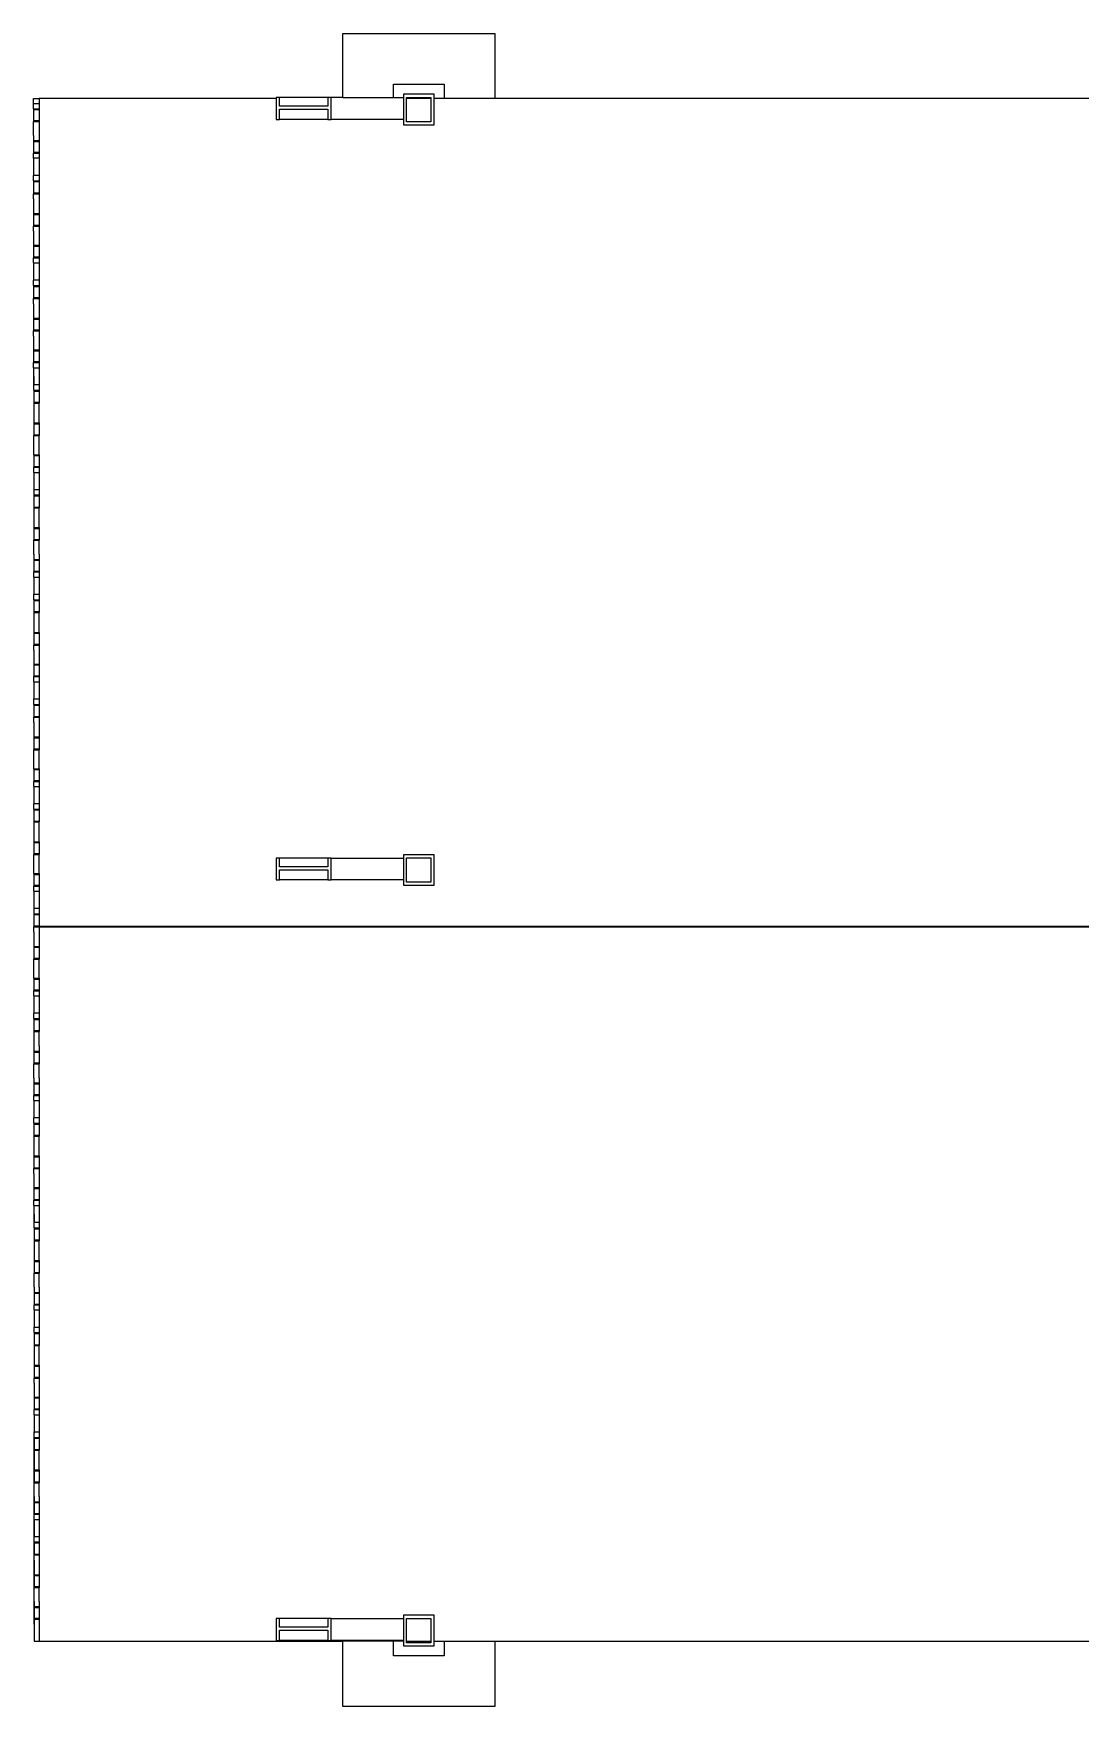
# Model space of a CAD drawing. Extents: x -13.7 to 8.9, y -8.1 to 8.4.
# Drawn here: x -13.66 to -3.33, y -8.07 to 8.43 of the extents above; entities that cross this region are included whole.
import ezdxf

# ---------------------------------------------------------------- set-up
doc = ezdxf.new("R2010")
doc.units = 0
doc.layers.get('0').update_dxf_attribs({"linetype": 'CONTINUOUS'})
doc.layers.add('SECTIONCUTEDGES', color=7, linetype='CONTINUOUS')

msp = doc.modelspace()

# ---------------------------------------------------------------- linework, layer by layer
for p, q in [((-10.607, 7.795), (-10.607, 8.427)), ((-10.607, 8.427), (-9.107, 8.427)), ((-10.607, 8.427), (-9.107, 8.427)), ((-10.607, 7.795), (-10.607, 8.427)), ((-9.107, 8.427), (-9.107, 7.787)), ((-9.107, 8.427), (-9.107, 7.787)), ((-10.107, 7.795), (-10.107, 7.927)), ((-10.107, 7.927), (-9.607, 7.927)), ((-9.607, 7.927), (-9.607, 7.787)), ((-13.656, 7.736), (-13.656, 7.787)), ((-13.656, 7.787), (-13.599, 7.787)), ((-11.262, 7.787), (-13.599, 7.787)), ((-13.599, 7.787), (-13.599, 7.736)), ((-10.753, 7.795), (-11.229, 7.795)), ((-10.607, 7.795), (-10.72, 7.795)), ((-10.607, 7.795), (-10.007, 7.795)), ((-9.737, 7.787), (-9.977, 7.787)), ((-9.107, 7.787), (-9.707, 7.787)), ((-3.107, 7.787), (-9.107, 7.787)), ((-13.656, 7.736), (-13.599, 7.736)), ((-13.656, 7.685), (-13.656, 7.736)), ((-13.656, 7.736), (-13.656, 7.73)), ((-13.656, 7.685), (-13.656, 7.676)), ((-13.656, 7.685), (-13.599, 7.685)), ((-13.656, 7.676), (-13.656, 7.568)), ((-13.656, 7.676), (-13.599, 7.676)), ((-13.599, 7.736), (-13.599, 7.685)), ((-13.599, 7.685), (-13.599, 7.676)), ((-13.599, 7.676), (-13.599, 7.568)), ((-13.656, 7.568), (-13.656, 7.559)), ((-13.656, 7.568), (-13.599, 7.568)), ((-13.656, 7.559), (-13.599, 7.559)), ((-13.656, 7.508), (-13.656, 7.559)), ((-13.656, 7.422), (-13.656, 7.508)), ((-13.599, 7.568), (-13.599, 7.559)), ((-13.599, 7.559), (-13.599, 7.508)), ((-13.599, 7.508), (-13.599, 7.422)), ((-10.753, 7.58), (-11.229, 7.58)), ((-10.007, 7.58), (-10.72, 7.58)), ((-13.656, 7.422), (-13.656, 7.371)), ((-13.656, 7.371), (-13.656, 7.363)), ((-13.656, 7.371), (-13.599, 7.371)), ((-13.656, 7.363), (-13.656, 7.256)), ((-13.656, 7.363), (-13.599, 7.363)), ((-13.599, 7.422), (-13.599, 7.371)), ((-13.599, 7.371), (-13.599, 7.363)), ((-13.599, 7.363), (-13.599, 7.256)), ((-13.656, 7.256), (-13.599, 7.256)), ((-13.656, 7.256), (-13.656, 7.247)), ((-13.656, 7.247), (-13.599, 7.247)), ((-13.656, 7.197), (-13.656, 7.247)), ((-13.599, 7.197), (-13.656, 7.197)), ((-13.656, 7.197), (-13.656, 7.194)), ((-13.656, 7.194), (-13.656, 7.029)), ((-13.656, 7.194), (-13.655, 7.029)), ((-13.599, 7.256), (-13.599, 7.247)), ((-13.599, 7.247), (-13.599, 7.197)), ((-13.599, 7.197), (-13.599, 7.029)), ((-13.656, 7.029), (-13.655, 7.029)), ((-13.655, 7.029), (-13.655, 7.026)), ((-13.655, 7.029), (-13.599, 7.029)), ((-13.655, 6.974), (-13.655, 7.026)), ((-13.655, 6.974), (-13.655, 6.966)), ((-13.655, 6.974), (-13.599, 6.974)), ((-13.655, 6.966), (-13.655, 6.855)), ((-13.655, 6.966), (-13.599, 6.966)), ((-13.599, 7.029), (-13.599, 7.026)), ((-13.599, 7.026), (-13.599, 6.974)), ((-13.599, 6.974), (-13.599, 6.966)), ((-13.599, 6.966), (-13.599, 6.855)), ((-13.655, 6.855), (-13.599, 6.855)), ((-13.655, 6.855), (-13.655, 6.847)), ((-13.655, 6.847), (-13.599, 6.847)), ((-13.655, 6.795), (-13.655, 6.847)), ((-13.655, 6.795), (-13.655, 6.652)), ((-13.599, 6.855), (-13.599, 6.847)), ((-13.599, 6.847), (-13.599, 6.795)), ((-13.599, 6.795), (-13.599, 6.652)), ((-13.655, 6.652), (-13.655, 6.643)), ((-13.655, 6.652), (-13.599, 6.652)), ((-13.655, 6.643), (-13.655, 6.535)), ((-13.655, 6.643), (-13.599, 6.643)), ((-13.599, 6.652), (-13.599, 6.643)), ((-13.599, 6.643), (-13.599, 6.535)), ((-13.655, 6.535), (-13.655, 6.527)), ((-13.655, 6.535), (-13.599, 6.535)), ((-13.655, 6.527), (-13.599, 6.527)), ((-13.655, 6.476), (-13.655, 6.527)), ((-13.655, 6.476), (-13.655, 6.389)), ((-13.599, 6.535), (-13.599, 6.527)), ((-13.599, 6.527), (-13.599, 6.476)), ((-13.599, 6.476), (-13.599, 6.389)), ((-13.655, 6.389), (-13.655, 6.339)), ((-13.655, 6.339), (-13.655, 6.33)), ((-13.655, 6.339), (-13.599, 6.339)), ((-13.655, 6.33), (-13.655, 6.223)), ((-13.655, 6.33), (-13.599, 6.33)), ((-13.599, 6.389), (-13.599, 6.339)), ((-13.599, 6.339), (-13.599, 6.33)), ((-13.599, 6.33), (-13.599, 6.223)), ((-13.655, 6.223), (-13.599, 6.223)), ((-13.655, 6.223), (-13.655, 6.215)), ((-13.655, 6.215), (-13.599, 6.215)), ((-13.655, 6.164), (-13.655, 6.215)), ((-13.655, 6.164), (-13.599, 6.164)), ((-13.655, 6.164), (-13.655, 5.997)), ((-13.655, 6.164), (-13.655, 6.164)), ((-13.655, 6.164), (-13.655, 5.997)), ((-13.599, 6.223), (-13.599, 6.215)), ((-13.599, 6.215), (-13.599, 6.164)), ((-13.599, 6.164), (-13.599, 5.997)), ((-13.655, 5.997), (-13.599, 5.997)), ((-13.655, 5.997), (-13.655, 5.994)), ((-13.655, 5.941), (-13.655, 5.994)), ((-13.655, 5.941), (-13.655, 5.933)), ((-13.655, 5.941), (-13.599, 5.941)), ((-13.599, 5.997), (-13.599, 5.994)), ((-13.599, 5.994), (-13.599, 5.941)), ((-13.599, 5.941), (-13.599, 5.933)), ((-13.655, 5.933), (-13.655, 5.823)), ((-13.655, 5.933), (-13.599, 5.933)), ((-13.655, 5.823), (-13.599, 5.823)), ((-13.655, 5.823), (-13.655, 5.814)), ((-13.655, 5.814), (-13.599, 5.814)), ((-13.655, 5.762), (-13.655, 5.814)), ((-13.599, 5.933), (-13.599, 5.823)), ((-13.599, 5.823), (-13.599, 5.814)), ((-13.599, 5.814), (-13.599, 5.762)), ((-13.655, 5.762), (-13.655, 5.619)), ((-13.655, 5.619), (-13.655, 5.611)), ((-13.655, 5.619), (-13.599, 5.619)), ((-13.655, 5.611), (-13.655, 5.503)), ((-13.655, 5.611), (-13.599, 5.611)), ((-13.599, 5.762), (-13.599, 5.619)), ((-13.599, 5.619), (-13.599, 5.611)), ((-13.599, 5.611), (-13.599, 5.503)), ((-13.655, 5.503), (-13.655, 5.494)), ((-13.655, 5.503), (-13.599, 5.503)), ((-13.655, 5.494), (-13.599, 5.494)), ((-13.655, 5.443), (-13.655, 5.494)), ((-13.599, 5.503), (-13.599, 5.494)), ((-13.599, 5.494), (-13.599, 5.443)), ((-13.655, 5.443), (-13.655, 5.356)), ((-13.655, 5.356), (-13.655, 5.306)), ((-13.655, 5.306), (-13.655, 5.297)), ((-13.655, 5.306), (-13.599, 5.306)), ((-13.655, 5.297), (-13.655, 5.191)), ((-13.655, 5.297), (-13.599, 5.297)), ((-13.599, 5.443), (-13.599, 5.356)), ((-13.599, 5.356), (-13.599, 5.306)), ((-13.599, 5.306), (-13.599, 5.297)), ((-13.599, 5.297), (-13.599, 5.191)), ((-13.655, 5.191), (-13.599, 5.191)), ((-13.655, 5.191), (-13.655, 5.182)), ((-13.655, 5.182), (-13.599, 5.182)), ((-13.655, 5.131), (-13.655, 5.182)), ((-13.655, 5.131), (-13.599, 5.131)), ((-13.655, 5.131), (-13.655, 5.129)), ((-13.655, 5.129), (-13.655, 4.964)), ((-13.655, 5.129), (-13.654, 4.964)), ((-13.599, 5.191), (-13.599, 5.182)), ((-13.599, 5.182), (-13.599, 5.131)), ((-13.599, 5.131), (-13.599, 4.964)), ((-13.655, 4.964), (-13.654, 4.964)), ((-13.654, 4.964), (-13.654, 4.961)), ((-13.654, 4.964), (-13.599, 4.964)), ((-13.654, 4.909), (-13.654, 4.961)), ((-13.599, 4.964), (-13.599, 4.961)), ((-13.599, 4.961), (-13.599, 4.909)), ((-13.654, 4.909), (-13.654, 4.9)), ((-13.654, 4.909), (-13.599, 4.909)), ((-13.654, 4.9), (-13.654, 4.79)), ((-13.654, 4.9), (-13.599, 4.9)), ((-13.654, 4.79), (-13.599, 4.79)), ((-13.654, 4.79), (-13.654, 4.781)), ((-13.599, 4.909), (-13.599, 4.9)), ((-13.599, 4.9), (-13.599, 4.79)), ((-13.599, 4.79), (-13.599, 4.781)), ((-13.654, 4.781), (-13.599, 4.781)), ((-13.654, 4.781), (-13.654, 4.587)), ((-13.599, 4.587), (-13.599, 4.781)), ((-13.654, 4.587), (-13.654, 4.578)), ((-13.654, 4.587), (-13.599, 4.587)), ((-13.654, 4.578), (-13.654, 4.47)), ((-13.654, 4.578), (-13.599, 4.578)), ((-13.654, 4.47), (-13.654, 4.461)), ((-13.654, 4.47), (-13.599, 4.47)), ((-13.654, 4.461), (-13.599, 4.461)), ((-13.654, 4.273), (-13.654, 4.461)), ((-13.599, 4.587), (-13.599, 4.578)), ((-13.599, 4.578), (-13.599, 4.47)), ((-13.599, 4.47), (-13.599, 4.461)), ((-13.599, 4.273), (-13.599, 4.461)), ((-13.654, 4.273), (-13.654, 4.265)), ((-13.654, 4.273), (-13.599, 4.273)), ((-13.654, 4.265), (-13.654, 4.158)), ((-13.654, 4.265), (-13.599, 4.265)), ((-13.654, 4.158), (-13.599, 4.158)), ((-13.654, 4.158), (-13.654, 4.149)), ((-13.654, 4.149), (-13.599, 4.149)), ((-13.654, 4.099), (-13.654, 4.149)), ((-13.599, 4.273), (-13.599, 4.265)), ((-13.599, 4.265), (-13.599, 4.158)), ((-13.599, 4.158), (-13.599, 4.149)), ((-13.599, 4.149), (-13.599, 4.099)), ((-13.654, 4.099), (-13.599, 4.099)), ((-13.654, 4.099), (-13.654, 4.099)), ((-13.654, 4.099), (-13.654, 3.931)), ((-13.654, 4.099), (-13.654, 3.931)), ((-13.599, 4.099), (-13.599, 3.931)), ((-13.654, 3.931), (-13.599, 3.931)), ((-13.654, 3.931), (-13.654, 3.876)), ((-13.654, 3.876), (-13.654, 3.868)), ((-13.654, 3.876), (-13.599, 3.876)), ((-13.654, 3.868), (-13.654, 3.757)), ((-13.654, 3.868), (-13.599, 3.868)), ((-13.599, 3.931), (-13.599, 3.876)), ((-13.599, 3.876), (-13.599, 3.868)), ((-13.599, 3.868), (-13.599, 3.757)), ((-13.654, 3.757), (-13.599, 3.757)), ((-13.654, 3.757), (-13.654, 3.749)), ((-13.654, 3.749), (-13.599, 3.749)), ((-13.654, 3.749), (-13.654, 3.554)), ((-13.599, 3.757), (-13.599, 3.749)), ((-13.599, 3.554), (-13.599, 3.749)), ((-13.654, 3.554), (-13.654, 3.545)), ((-13.654, 3.554), (-13.599, 3.554)), ((-13.654, 3.545), (-13.654, 3.437)), ((-13.654, 3.545), (-13.599, 3.545)), ((-13.599, 3.554), (-13.599, 3.545)), ((-13.599, 3.545), (-13.599, 3.437)), ((-13.654, 3.437), (-13.654, 3.429)), ((-13.654, 3.437), (-13.599, 3.437)), ((-13.654, 3.429), (-13.599, 3.429)), ((-13.654, 3.291), (-13.654, 3.429)), ((-13.599, 3.437), (-13.599, 3.429)), ((-13.599, 3.291), (-13.599, 3.429)), ((-13.654, 3.291), (-13.654, 3.241)), ((-13.654, 3.241), (-13.654, 3.232)), ((-13.654, 3.241), (-13.599, 3.241)), ((-13.654, 3.232), (-13.654, 3.125)), ((-13.654, 3.232), (-13.599, 3.232)), ((-13.599, 3.291), (-13.599, 3.241)), ((-13.599, 3.241), (-13.599, 3.232)), ((-13.599, 3.232), (-13.599, 3.125)), ((-13.654, 3.125), (-13.599, 3.125)), ((-13.654, 3.125), (-13.654, 3.117)), ((-13.654, 3.117), (-13.599, 3.117)), ((-13.654, 3.066), (-13.654, 3.117)), ((-13.654, 3.066), (-13.599, 3.066)), ((-13.654, 3.066), (-13.654, 3.063)), ((-13.654, 3.063), (-13.654, 2.899)), ((-13.654, 3.063), (-13.653, 2.899)), ((-13.599, 3.125), (-13.599, 3.117)), ((-13.599, 3.117), (-13.599, 3.066)), ((-13.599, 3.066), (-13.599, 2.899)), ((-13.654, 2.899), (-13.653, 2.899)), ((-13.653, 2.899), (-13.653, 2.896)), ((-13.653, 2.899), (-13.599, 2.899)), ((-13.653, 2.843), (-13.653, 2.896)), ((-13.653, 2.843), (-13.653, 2.835)), ((-13.653, 2.843), (-13.599, 2.843)), ((-13.653, 2.835), (-13.653, 2.725)), ((-13.653, 2.835), (-13.599, 2.835)), ((-13.599, 2.899), (-13.599, 2.896)), ((-13.599, 2.896), (-13.599, 2.843)), ((-13.599, 2.843), (-13.599, 2.835)), ((-13.599, 2.835), (-13.599, 2.725)), ((-13.653, 2.725), (-13.599, 2.725)), ((-13.653, 2.725), (-13.653, 2.716)), ((-13.653, 2.716), (-13.599, 2.716)), ((-13.653, 2.716), (-13.653, 2.521)), ((-13.599, 2.725), (-13.599, 2.716)), ((-13.599, 2.521), (-13.599, 2.716)), ((-13.653, 2.521), (-13.653, 2.513)), ((-13.653, 2.521), (-13.599, 2.521)), ((-13.653, 2.513), (-13.653, 2.405)), ((-13.653, 2.513), (-13.599, 2.513)), ((-13.599, 2.521), (-13.599, 2.513)), ((-13.599, 2.513), (-13.599, 2.405)), ((-13.653, 2.405), (-13.653, 2.396)), ((-13.653, 2.405), (-13.599, 2.405)), ((-13.653, 2.396), (-13.599, 2.396)), ((-13.653, 2.345), (-13.653, 2.396)), ((-13.653, 2.345), (-13.653, 2.258)), ((-13.599, 2.405), (-13.599, 2.396)), ((-13.599, 2.396), (-13.599, 2.345)), ((-13.599, 2.345), (-13.599, 2.258)), ((-13.653, 2.258), (-13.653, 2.208)), ((-13.653, 2.208), (-13.653, 2.199)), ((-13.653, 2.208), (-13.599, 2.208)), ((-13.653, 2.199), (-13.653, 2.093)), ((-13.653, 2.199), (-13.599, 2.199)), ((-13.599, 2.258), (-13.599, 2.208)), ((-13.599, 2.208), (-13.599, 2.199)), ((-13.599, 2.199), (-13.599, 2.093)), ((-13.653, 2.093), (-13.599, 2.093)), ((-13.653, 2.093), (-13.653, 2.084)), ((-13.653, 2.084), (-13.599, 2.084)), ((-13.653, 2.034), (-13.653, 2.084)), ((-13.653, 2.034), (-13.599, 2.034)), ((-13.653, 2.034), (-13.653, 2.034)), ((-13.653, 2.034), (-13.653, 1.866)), ((-13.653, 2.034), (-13.653, 1.866)), ((-13.599, 2.093), (-13.599, 2.084)), ((-13.599, 2.084), (-13.599, 2.034)), ((-13.599, 2.034), (-13.599, 1.866)), ((-13.653, 1.866), (-13.599, 1.866)), ((-13.653, 1.866), (-13.653, 1.863)), ((-13.653, 1.811), (-13.653, 1.863)), ((-13.599, 1.866), (-13.599, 1.863)), ((-13.599, 1.863), (-13.599, 1.811)), ((-13.653, 1.811), (-13.653, 1.802)), ((-13.653, 1.811), (-13.599, 1.811)), ((-13.653, 1.802), (-13.653, 1.692)), ((-13.653, 1.802), (-13.599, 1.802)), ((-13.653, 1.692), (-13.599, 1.692)), ((-13.653, 1.692), (-13.653, 1.683)), ((-13.653, 1.683), (-13.599, 1.683)), ((-13.653, 1.631), (-13.653, 1.683)), ((-13.599, 1.811), (-13.599, 1.802)), ((-13.599, 1.802), (-13.599, 1.692)), ((-13.599, 1.692), (-13.599, 1.683)), ((-13.599, 1.683), (-13.599, 1.631)), ((-13.653, 1.631), (-13.653, 1.54)), ((-13.653, 1.54), (-13.653, 1.489)), ((-13.653, 1.489), (-13.653, 1.48)), ((-13.653, 1.489), (-13.599, 1.489)), ((-13.599, 1.631), (-13.599, 1.54)), ((-13.599, 1.54), (-13.599, 1.489)), ((-13.599, 1.489), (-13.599, 1.48)), ((-13.653, 1.48), (-13.653, 1.372)), ((-13.653, 1.48), (-13.599, 1.48)), ((-13.653, 1.372), (-13.653, 1.363)), ((-13.653, 1.372), (-13.599, 1.372)), ((-13.653, 1.363), (-13.599, 1.363)), ((-13.653, 1.175), (-13.653, 1.363)), ((-13.599, 1.48), (-13.599, 1.372)), ((-13.599, 1.372), (-13.599, 1.363)), ((-13.599, 1.175), (-13.599, 1.363)), ((-13.653, 1.175), (-13.653, 1.167)), ((-13.653, 1.175), (-13.599, 1.175)), ((-13.653, 1.167), (-13.653, 1.06)), ((-13.653, 1.167), (-13.599, 1.167)), ((-13.599, 1.175), (-13.599, 1.167)), ((-13.599, 1.167), (-13.599, 1.06)), ((-13.653, 1.06), (-13.599, 1.06)), ((-13.653, 1.06), (-13.653, 1.051)), ((-13.653, 1.051), (-13.599, 1.051)), ((-13.653, 1.001), (-13.653, 1.051)), ((-13.653, 1.001), (-13.599, 1.001)), ((-13.653, 1.001), (-13.653, 0.998)), ((-13.653, 0.998), (-13.653, 0.834)), ((-13.653, 0.998), (-13.652, 0.834)), ((-13.599, 1.06), (-13.599, 1.051)), ((-13.599, 1.051), (-13.599, 1.001)), ((-13.599, 1.001), (-13.599, 0.834)), ((-13.653, 0.834), (-13.652, 0.834)), ((-13.652, 0.834), (-13.652, 0.83)), ((-13.652, 0.834), (-13.599, 0.834)), ((-13.652, 0.778), (-13.652, 0.83)), ((-13.599, 0.834), (-13.599, 0.778)), ((-13.652, 0.778), (-13.652, 0.77)), ((-13.652, 0.778), (-13.599, 0.778)), ((-13.652, 0.77), (-13.652, 0.659)), ((-13.652, 0.77), (-13.599, 0.77)), ((-13.599, 0.778), (-13.599, 0.77)), ((-13.599, 0.77), (-13.599, 0.659)), ((-13.652, 0.659), (-13.599, 0.659)), ((-13.652, 0.659), (-13.652, 0.651)), ((-13.652, 0.651), (-13.599, 0.651)), ((-13.652, 0.651), (-13.652, 0.456)), ((-13.599, 0.659), (-13.599, 0.651)), ((-13.599, 0.456), (-13.599, 0.651)), ((-13.652, 0.456), (-13.652, 0.447)), ((-13.652, 0.456), (-13.599, 0.456)), ((-13.652, 0.447), (-13.652, 0.339)), ((-13.652, 0.447), (-13.599, 0.447)), ((-13.652, 0.339), (-13.652, 0.331)), ((-13.652, 0.339), (-13.599, 0.339)), ((-13.652, 0.331), (-13.599, 0.331)), ((-13.652, 0.143), (-13.652, 0.331)), ((-13.599, 0.456), (-13.599, 0.447)), ((-13.599, 0.447), (-13.599, 0.339)), ((-13.599, 0.339), (-13.599, 0.331)), ((-13.599, 0.143), (-13.599, 0.331)), ((-10.753, 0.295), (-11.229, 0.295)), ((-10.72, 0.295), (-10.007, 0.295)), ((-13.652, 0.143), (-13.652, 0.134)), ((-13.652, 0.143), (-13.599, 0.143)), ((-13.652, 0.134), (-13.652, 0.027)), ((-13.652, 0.134), (-13.599, 0.134)), ((-13.652, 0.027), (-13.599, 0.027)), ((-13.652, 0.027), (-13.652, 0.019)), ((-13.652, 0.019), (-13.599, 0.019)), ((-13.652, -0.032), (-13.652, 0.019)), ((-13.599, 0.143), (-13.599, 0.134)), ((-13.599, 0.134), (-13.599, 0.027)), ((-13.599, 0.027), (-13.599, 0.019)), ((-13.599, 0.019), (-13.599, -0.032)), ((-10.753, 0.08), (-11.229, 0.08)), ((-10.007, 0.08), (-10.72, 0.08)), ((-13.652, -0.032), (-13.599, -0.032)), ((-13.652, -0.032), (-13.652, -0.199)), ((-13.652, -0.032), (-13.652, -0.032)), ((-13.652, -0.032), (-13.652, -0.199)), ((-13.599, -0.032), (-13.599, -0.199)), ((-13.652, -0.199), (-13.599, -0.199)), ((-13.652, -0.199), (-13.652, -0.254)), ((-13.652, -0.254), (-13.652, -0.263)), ((-13.652, -0.254), (-13.599, -0.254)), ((-13.652, -0.263), (-13.652, -0.373)), ((-13.652, -0.263), (-13.599, -0.263)), ((-13.599, -0.199), (-13.599, -0.254)), ((-13.599, -0.254), (-13.599, -0.263)), ((-13.599, -0.263), (-13.599, -0.373)), ((-13.652, -0.373), (-13.599, -0.373)), ((-13.652, -0.373), (-13.652, -0.382)), ((-13.652, -0.382), (-13.599, -0.382)), ((-13.652, -0.434), (-13.652, -0.382)), ((-13.652, -0.434), (-13.652, -0.577)), ((-13.599, -0.373), (-13.599, -0.378)), ((-13.599, -0.378), (8.933, -0.378)), ((-13.599, -0.378), (-13.599, -0.382)), ((-13.599, -0.382), (8.933, -0.382)), ((-13.599, -0.382), (-13.599, -0.434)), ((-13.599, -0.434), (-13.599, -0.577)), ((-13.652, -0.577), (-13.652, -0.585)), ((-13.652, -0.577), (-13.599, -0.577)), ((-13.652, -0.585), (-13.652, -0.693)), ((-13.652, -0.585), (-13.599, -0.585)), ((-13.599, -0.577), (-13.599, -0.585)), ((-13.599, -0.585), (-13.599, -0.693)), ((-13.652, -0.693), (-13.652, -0.702)), ((-13.652, -0.693), (-13.599, -0.693)), ((-13.652, -0.702), (-13.599, -0.702)), ((-13.652, -0.89), (-13.652, -0.702)), ((-13.599, -0.693), (-13.599, -0.702)), ((-13.599, -0.89), (-13.599, -0.702)), ((-13.652, -0.89), (-13.652, -0.899)), ((-13.652, -0.89), (-13.599, -0.89)), ((-13.652, -0.899), (-13.652, -1.005)), ((-13.652, -0.899), (-13.599, -0.899)), ((-13.599, -0.89), (-13.599, -0.899)), ((-13.599, -0.899), (-13.599, -1.005)), ((-13.652, -1.005), (-13.599, -1.005)), ((-13.652, -1.005), (-13.652, -1.014)), ((-13.652, -1.014), (-13.599, -1.014)), ((-13.652, -1.064), (-13.652, -1.014)), ((-13.652, -1.064), (-13.599, -1.064)), ((-13.652, -1.064), (-13.652, -1.067)), ((-13.652, -1.067), (-13.652, -1.232)), ((-13.652, -1.067), (-13.651, -1.232)), ((-13.599, -1.005), (-13.599, -1.014)), ((-13.599, -1.014), (-13.599, -1.064)), ((-13.599, -1.064), (-13.599, -1.232)), ((-13.652, -1.232), (-13.651, -1.232)), ((-13.651, -1.232), (-13.651, -1.235)), ((-13.651, -1.232), (-13.599, -1.232)), ((-13.651, -1.287), (-13.651, -1.235)), ((-13.651, -1.287), (-13.651, -1.296)), ((-13.651, -1.287), (-13.599, -1.287)), ((-13.651, -1.296), (-13.651, -1.406)), ((-13.651, -1.296), (-13.599, -1.296)), ((-13.599, -1.232), (-13.599, -1.235)), ((-13.599, -1.235), (-13.599, -1.287)), ((-13.599, -1.287), (-13.599, -1.296)), ((-13.599, -1.296), (-13.599, -1.406)), ((-13.651, -1.406), (-13.599, -1.406)), ((-13.651, -1.406), (-13.651, -1.415)), ((-13.651, -1.415), (-13.599, -1.415)), ((-13.651, -1.415), (-13.651, -1.558)), ((-13.599, -1.406), (-13.599, -1.415)), ((-13.599, -1.558), (-13.599, -1.415)), ((-13.651, -1.558), (-13.651, -1.609)), ((-13.651, -1.609), (-13.651, -1.618)), ((-13.651, -1.609), (-13.599, -1.609)), ((-13.651, -1.618), (-13.651, -1.726)), ((-13.651, -1.618), (-13.599, -1.618)), ((-13.599, -1.558), (-13.599, -1.609)), ((-13.599, -1.609), (-13.599, -1.618)), ((-13.599, -1.618), (-13.599, -1.726)), ((-13.651, -1.726), (-13.651, -1.735)), ((-13.651, -1.726), (-13.599, -1.726)), ((-13.651, -1.735), (-13.599, -1.735)), ((-13.651, -1.872), (-13.651, -1.735)), ((-13.599, -1.726), (-13.599, -1.735)), ((-13.599, -1.872), (-13.599, -1.735)), ((-13.651, -1.872), (-13.651, -1.923)), ((-13.651, -1.923), (-13.651, -1.931)), ((-13.651, -1.923), (-13.599, -1.923)), ((-13.651, -1.931), (-13.651, -2.038)), ((-13.651, -1.931), (-13.599, -1.931)), ((-13.599, -1.872), (-13.599, -1.923)), ((-13.599, -1.923), (-13.599, -1.931)), ((-13.599, -1.931), (-13.599, -2.038)), ((-13.651, -2.038), (-13.599, -2.038)), ((-13.651, -2.038), (-13.651, -2.047)), ((-13.651, -2.047), (-13.599, -2.047)), ((-13.651, -2.097), (-13.651, -2.047)), ((-13.651, -2.097), (-13.599, -2.097)), ((-13.651, -2.097), (-13.651, -2.264)), ((-13.651, -2.097), (-13.651, -2.097)), ((-13.651, -2.097), (-13.651, -2.264)), ((-13.599, -2.038), (-13.599, -2.047)), ((-13.599, -2.047), (-13.599, -2.097)), ((-13.599, -2.097), (-13.599, -2.264)), ((-13.651, -2.264), (-13.599, -2.264)), ((-13.651, -2.264), (-13.651, -2.268)), ((-13.651, -2.32), (-13.651, -2.268)), ((-13.599, -2.264), (-13.599, -2.268)), ((-13.599, -2.268), (-13.599, -2.32)), ((-13.651, -2.32), (-13.651, -2.328)), ((-13.651, -2.32), (-13.599, -2.32)), ((-13.651, -2.328), (-13.651, -2.439)), ((-13.651, -2.328), (-13.599, -2.328)), ((-13.651, -2.439), (-13.599, -2.439)), ((-13.651, -2.439), (-13.651, -2.447)), ((-13.651, -2.447), (-13.599, -2.447)), ((-13.651, -2.447), (-13.651, -2.642)), ((-13.599, -2.32), (-13.599, -2.328)), ((-13.599, -2.328), (-13.599, -2.439)), ((-13.599, -2.439), (-13.599, -2.447)), ((-13.599, -2.642), (-13.599, -2.447)), ((-13.651, -2.642), (-13.651, -2.651)), ((-13.651, -2.642), (-13.599, -2.642)), ((-13.651, -2.651), (-13.651, -2.759)), ((-13.651, -2.651), (-13.599, -2.651)), ((-13.651, -2.759), (-13.651, -2.767)), ((-13.651, -2.759), (-13.599, -2.759)), ((-13.651, -2.767), (-13.599, -2.767)), ((-13.651, -2.818), (-13.651, -2.767)), ((-13.599, -2.642), (-13.599, -2.651)), ((-13.599, -2.651), (-13.599, -2.759)), ((-13.599, -2.759), (-13.599, -2.767)), ((-13.599, -2.767), (-13.599, -2.818)), ((-13.651, -2.818), (-13.651, -2.905)), ((-13.651, -2.905), (-13.651, -2.955)), ((-13.651, -2.955), (-13.651, -2.964)), ((-13.651, -2.955), (-13.599, -2.955)), ((-13.651, -2.964), (-13.651, -3.071)), ((-13.651, -2.964), (-13.599, -2.964)), ((-13.599, -2.818), (-13.599, -2.905)), ((-13.599, -2.905), (-13.599, -2.955)), ((-13.599, -2.955), (-13.599, -2.964)), ((-13.599, -2.964), (-13.599, -3.071)), ((-13.651, -3.071), (-13.599, -3.071)), ((-13.651, -3.071), (-13.651, -3.079)), ((-13.651, -3.079), (-13.599, -3.079)), ((-13.651, -3.13), (-13.651, -3.079)), ((-13.651, -3.13), (-13.599, -3.13)), ((-13.651, -3.13), (-13.651, -3.133)), ((-13.651, -3.133), (-13.651, -3.297)), ((-13.651, -3.133), (-13.65, -3.297)), ((-13.599, -3.071), (-13.599, -3.079)), ((-13.599, -3.079), (-13.599, -3.13)), ((-13.599, -3.13), (-13.599, -3.297)), ((-13.651, -3.297), (-13.65, -3.297)), ((-13.65, -3.297), (-13.65, -3.3)), ((-13.65, -3.297), (-13.599, -3.297)), ((-13.599, -3.297), (-13.599, -3.352)), ((-13.65, -3.352), (-13.65, -3.3)), ((-13.65, -3.352), (-13.65, -3.361)), ((-13.65, -3.352), (-13.599, -3.352)), ((-13.65, -3.361), (-13.65, -3.471)), ((-13.65, -3.361), (-13.599, -3.361)), ((-13.599, -3.352), (-13.599, -3.361)), ((-13.599, -3.361), (-13.599, -3.471)), ((-13.65, -3.471), (-13.599, -3.471)), ((-13.65, -3.471), (-13.65, -3.48)), ((-13.65, -3.48), (-13.599, -3.48)), ((-13.65, -3.48), (-13.65, -3.675)), ((-13.599, -3.471), (-13.599, -3.48)), ((-13.599, -3.675), (-13.599, -3.48)), ((-13.65, -3.675), (-13.65, -3.683)), ((-13.65, -3.675), (-13.599, -3.675)), ((-13.65, -3.683), (-13.65, -3.791)), ((-13.65, -3.683), (-13.599, -3.683)), ((-13.65, -3.791), (-13.65, -3.8)), ((-13.65, -3.791), (-13.599, -3.791)), ((-13.599, -3.675), (-13.599, -3.683)), ((-13.599, -3.683), (-13.599, -3.791)), ((-13.599, -3.791), (-13.599, -3.8)), ((-13.65, -3.8), (-13.599, -3.8)), ((-13.65, -3.938), (-13.65, -3.8)), ((-13.65, -3.938), (-13.65, -3.988)), ((-13.599, -3.938), (-13.599, -3.8)), ((-13.599, -3.938), (-13.599, -3.988)), ((-13.65, -3.988), (-13.65, -3.997)), ((-13.65, -3.988), (-13.599, -3.988)), ((-13.65, -3.997), (-13.65, -4.103)), ((-13.65, -3.997), (-13.599, -3.997)), ((-13.65, -4.103), (-13.599, -4.103)), ((-13.65, -4.103), (-13.65, -4.112)), ((-13.65, -4.112), (-13.599, -4.112)), ((-13.65, -4.162), (-13.65, -4.112)), ((-13.599, -3.988), (-13.599, -3.997)), ((-13.599, -3.997), (-13.599, -4.103)), ((-13.599, -4.103), (-13.599, -4.112)), ((-13.599, -4.112), (-13.599, -4.162)), ((-13.65, -4.162), (-13.599, -4.162)), ((-13.65, -4.162), (-13.65, -4.33)), ((-13.65, -4.162), (-13.65, -4.162)), ((-13.65, -4.162), (-13.65, -4.33)), ((-13.599, -4.162), (-13.599, -4.33)), ((-13.65, -4.33), (-13.599, -4.33)), ((-13.65, -4.33), (-13.65, -4.333)), ((-13.65, -4.385), (-13.65, -4.333)), ((-13.65, -4.385), (-13.65, -4.394)), ((-13.65, -4.385), (-13.599, -4.385)), ((-13.65, -4.394), (-13.65, -4.504)), ((-13.65, -4.394), (-13.599, -4.394)), ((-13.599, -4.33), (-13.599, -4.333)), ((-13.599, -4.333), (-13.599, -4.385)), ((-13.599, -4.385), (-13.599, -4.394)), ((-13.599, -4.394), (-13.599, -4.504)), ((-13.65, -4.504), (-13.599, -4.504)), ((-13.65, -4.504), (-13.65, -4.513)), ((-13.65, -4.513), (-13.599, -4.513)), ((-13.65, -4.513), (-13.65, -4.707)), ((-13.599, -4.504), (-13.599, -4.513)), ((-13.599, -4.707), (-13.599, -4.513)), ((-13.65, -4.707), (-13.65, -4.716)), ((-13.65, -4.707), (-13.599, -4.707)), ((-13.65, -4.716), (-13.65, -4.824)), ((-13.65, -4.716), (-13.599, -4.716)), ((-13.599, -4.707), (-13.599, -4.716)), ((-13.599, -4.716), (-13.599, -4.824)), ((-13.65, -4.824), (-13.65, -4.833)), ((-13.65, -4.824), (-13.599, -4.824)), ((-13.65, -4.833), (-13.599, -4.833)), ((-13.65, -4.884), (-13.65, -4.833)), ((-13.65, -4.884), (-13.65, -4.97)), ((-13.599, -4.824), (-13.599, -4.833)), ((-13.599, -4.833), (-13.599, -4.884)), ((-13.599, -4.884), (-13.599, -4.97)), ((-13.65, -4.97), (-13.65, -5.021)), ((-13.65, -5.021), (-13.65, -5.029)), ((-13.65, -5.021), (-13.599, -5.021)), ((-13.65, -5.029), (-13.65, -5.136)), ((-13.65, -5.029), (-13.599, -5.029)), ((-13.599, -4.97), (-13.599, -5.021)), ((-13.599, -5.021), (-13.599, -5.029)), ((-13.599, -5.029), (-13.599, -5.136)), ((-13.65, -5.136), (-13.599, -5.136)), ((-13.65, -5.136), (-13.65, -5.145)), ((-13.65, -5.145), (-13.599, -5.145)), ((-13.65, -5.195), (-13.65, -5.145)), ((-13.65, -5.195), (-13.599, -5.195)), ((-13.65, -5.195), (-13.65, -5.198)), ((-13.65, -5.198), (-13.65, -5.362)), ((-13.65, -5.198), (-13.649, -5.362)), ((-13.599, -5.136), (-13.599, -5.145)), ((-13.599, -5.145), (-13.599, -5.195)), ((-13.599, -5.195), (-13.599, -5.362)), ((-13.65, -5.362), (-13.649, -5.362)), ((-13.649, -5.362), (-13.649, -5.366)), ((-13.649, -5.362), (-13.649, -5.362)), ((-13.649, -5.362), (-13.599, -5.362)), ((-13.649, -6.228), (-13.649, -5.362)), ((-13.649, -5.418), (-13.649, -5.366)), ((-13.649, -5.371), (-13.649, -5.377)), ((-13.649, -5.418), (-13.649, -5.426)), ((-13.649, -5.418), (-13.599, -5.418)), ((-13.649, -5.426), (-13.649, -5.537)), ((-13.649, -5.426), (-13.599, -5.426)), ((-13.599, -5.362), (-13.599, -5.366)), ((-13.599, -5.366), (-13.599, -5.418)), ((-13.599, -5.418), (-13.599, -5.426)), ((-13.599, -5.426), (-13.599, -5.537)), ((-13.649, -5.537), (-13.599, -5.537)), ((-13.649, -5.537), (-13.649, -5.545)), ((-13.649, -5.545), (-13.599, -5.545)), ((-13.649, -5.545), (-13.649, -5.74)), ((-13.599, -5.537), (-13.599, -5.545)), ((-13.599, -5.74), (-13.599, -5.545)), ((-13.649, -5.74), (-13.649, -5.749)), ((-13.649, -5.74), (-13.599, -5.74)), ((-13.649, -5.749), (-13.649, -5.857)), ((-13.649, -5.749), (-13.599, -5.749)), ((-13.599, -5.74), (-13.599, -5.749)), ((-13.599, -5.749), (-13.599, -5.857)), ((-13.649, -5.857), (-13.649, -5.865)), ((-13.649, -5.857), (-13.599, -5.857)), ((-13.649, -5.865), (-13.599, -5.865)), ((-13.649, -6.003), (-13.649, -5.865)), ((-13.599, -5.857), (-13.599, -5.865)), ((-13.599, -6.003), (-13.599, -5.865)), ((-13.649, -6.003), (-13.649, -6.053)), ((-13.649, -6.053), (-13.649, -6.062)), ((-13.649, -6.053), (-13.599, -6.053)), ((-13.649, -6.062), (-13.649, -6.169)), ((-13.649, -6.062), (-13.599, -6.062)), ((-13.599, -6.003), (-13.599, -6.053)), ((-13.599, -6.053), (-13.599, -6.062)), ((-13.599, -6.062), (-13.599, -6.169)), ((-13.649, -6.169), (-13.599, -6.169)), ((-13.649, -6.169), (-13.649, -6.177)), ((-13.649, -6.177), (-13.599, -6.177)), ((-13.649, -6.228), (-13.649, -6.177)), ((-13.649, -6.228), (-13.599, -6.228)), ((-13.649, -6.228), (-13.649, -6.228)), ((-13.649, -6.228), (-13.649, -6.395)), ((-13.649, -7.213), (-13.649, -6.228)), ((-13.649, -6.228), (-13.649, -6.395)), ((-13.599, -6.169), (-13.599, -6.177)), ((-13.599, -6.177), (-13.599, -6.228)), ((-13.599, -6.228), (-13.599, -6.395)), ((-13.649, -6.395), (-13.599, -6.395)), ((-13.649, -6.395), (-13.649, -6.398)), ((-13.649, -6.45), (-13.649, -6.398)), ((-13.599, -6.395), (-13.599, -6.398)), ((-13.599, -6.398), (-13.599, -6.45)), ((-13.649, -6.45), (-13.649, -6.459)), ((-13.649, -6.45), (-13.599, -6.45)), ((-13.649, -6.459), (-13.649, -6.569)), ((-13.649, -6.459), (-13.599, -6.459)), ((-13.649, -6.569), (-13.599, -6.569)), ((-13.649, -6.569), (-13.649, -6.578)), ((-13.649, -6.578), (-13.599, -6.578)), ((-13.649, -6.63), (-13.649, -6.578)), ((-13.599, -6.45), (-13.599, -6.459)), ((-13.599, -6.459), (-13.599, -6.569)), ((-13.599, -6.569), (-13.599, -6.578)), ((-13.599, -6.578), (-13.599, -6.63)), ((-13.649, -6.63), (-13.649, -6.721)), ((-13.649, -6.721), (-13.649, -6.773)), ((-13.599, -6.63), (-13.599, -6.721)), ((-13.599, -6.721), (-13.599, -6.773)), ((-13.649, -6.773), (-13.649, -6.781)), ((-13.649, -6.773), (-13.599, -6.773)), ((-13.649, -6.781), (-13.649, -6.889)), ((-13.649, -6.781), (-13.599, -6.781)), ((-13.649, -6.889), (-13.649, -6.898)), ((-13.649, -6.889), (-13.599, -6.889)), ((-13.649, -6.898), (-13.599, -6.898)), ((-13.649, -7.036), (-13.649, -6.898)), ((-13.599, -6.773), (-13.599, -6.781)), ((-13.599, -6.781), (-13.599, -6.889)), ((-13.599, -6.889), (-13.599, -6.898)), ((-13.599, -7.036), (-13.599, -6.898)), ((-13.649, -7.036), (-13.649, -7.086)), ((-13.649, -7.086), (-13.649, -7.095)), ((-13.649, -7.086), (-13.599, -7.086)), ((-13.649, -7.095), (-13.649, -7.201)), ((-13.649, -7.095), (-13.599, -7.095)), ((-13.599, -7.036), (-13.599, -7.086)), ((-13.599, -7.086), (-13.599, -7.095)), ((-13.599, -7.095), (-13.599, -7.201)), ((-13.649, -7.201), (-13.599, -7.201)), ((-13.649, -7.201), (-13.649, -7.21)), ((-13.649, -7.21), (-13.599, -7.21)), ((-13.649, -7.21), (-13.649, -7.213)), ((-13.649, -7.213), (-13.649, -7.213)), ((-13.649, -7.26), (-13.649, -7.213)), ((-13.649, -7.213), (-13.649, -7.428)), ((-13.599, -7.201), (-13.599, -7.21)), ((-13.599, -7.21), (-13.599, -7.26)), ((-10.753, -7.205), (-11.229, -7.205)), ((-10.72, -7.205), (-10.007, -7.205)), ((-13.649, -7.26), (-13.649, -7.428)), ((-13.599, -7.26), (-13.599, -7.428)), ((-10.753, -7.42), (-11.229, -7.42)), ((-10.007, -7.42), (-10.72, -7.42)), ((-13.649, -7.428), (-13.649, -7.428)), ((-13.649, -7.428), (-13.599, -7.428)), ((-13.599, -7.428), (-10.607, -7.428)), ((-10.607, -8.073), (-10.607, -7.428)), ((-10.007, -7.428), (-10.607, -7.428)), ((-10.607, -8.073), (-10.607, -7.428)), ((-10.107, -7.573), (-10.107, -7.428)), ((-9.607, -7.573), (-10.107, -7.573)), ((-9.977, -7.428), (-9.737, -7.428)), ((-9.707, -7.428), (-9.107, -7.428)), ((-9.107, -7.43), (-9.707, -7.43)), ((-9.607, -7.428), (-9.607, -7.573)), ((-9.107, -7.428), (-9.107, -7.43)), ((-9.107, -7.428), (-3.107, -7.428)), ((-9.107, -7.428), (-9.107, -8.073)), ((-9.107, -7.43), (-9.107, -8.073)), ((-3.107, -7.43), (-9.107, -7.43)), ((-9.107, -8.073), (-10.607, -8.073)), ((-9.107, -8.073), (-10.607, -8.073))]:
    msp.add_line(p, q)
at = {"layer": 'SECTIONCUTEDGES'}
for p, q in [((-11.229, 7.795), (-11.262, 7.795)), ((-11.262, 7.795), (-11.262, 7.787)), ((-11.262, 7.787), (-11.262, 7.58)), ((-11.229, 7.71), (-11.229, 7.795)), ((-10.72, 7.795), (-10.753, 7.795)), ((-10.753, 7.795), (-10.753, 7.71)), ((-10.72, 7.58), (-10.72, 7.795)), ((-10.007, 7.827), (-10.007, 7.795)), ((-9.707, 7.827), (-10.007, 7.827)), ((-10.007, 7.795), (-10.007, 7.68)), ((-9.977, 7.797), (-9.737, 7.797)), ((-9.977, 7.787), (-9.977, 7.797)), ((-9.977, 7.557), (-9.977, 7.787)), ((-9.737, 7.797), (-9.737, 7.787)), ((-9.737, 7.787), (-9.737, 7.557)), ((-9.707, 7.787), (-9.707, 7.827)), ((-9.707, 7.527), (-9.707, 7.787)), ((-10.753, 7.71), (-11.229, 7.71)), ((-11.229, 7.58), (-11.229, 7.68)), ((-11.229, 7.68), (-10.753, 7.68)), ((-10.753, 7.68), (-10.753, 7.58)), ((-10.007, 7.68), (-10.007, 7.58)), ((-11.262, 7.58), (-11.229, 7.58)), ((-10.753, 7.58), (-10.72, 7.58)), ((-10.007, 7.58), (-10.007, 7.527)), ((-10.007, 7.527), (-9.707, 7.527)), ((-9.737, 7.557), (-9.977, 7.557)), ((-11.262, 0.295), (-11.262, 0.08)), ((-11.229, 0.295), (-11.262, 0.295)), ((-11.229, 0.21), (-11.229, 0.295)), ((-10.753, 0.21), (-11.229, 0.21)), ((-11.229, 0.08), (-11.229, 0.18)), ((-11.229, 0.18), (-10.753, 0.18)), ((-10.72, 0.295), (-10.753, 0.295)), ((-10.753, 0.295), (-10.753, 0.21)), ((-10.753, 0.18), (-10.753, 0.08)), ((-10.72, 0.08), (-10.72, 0.295)), ((-9.707, 0.327), (-10.007, 0.327)), ((-10.007, 0.327), (-10.007, 0.295)), ((-10.007, 0.295), (-10.007, 0.18)), ((-10.007, 0.18), (-10.007, 0.08)), ((-9.977, 0.297), (-9.737, 0.297)), ((-9.977, 0.057), (-9.977, 0.297)), ((-9.737, 0.297), (-9.737, 0.057)), ((-9.707, 0.027), (-9.707, 0.327)), ((-11.262, 0.08), (-11.229, 0.08)), ((-10.753, 0.08), (-10.72, 0.08)), ((-10.007, 0.08), (-10.007, 0.027)), ((-10.007, 0.027), (-9.707, 0.027)), ((-9.737, 0.057), (-9.977, 0.057)), ((-11.262, -7.205), (-11.262, -7.42)), ((-11.229, -7.205), (-11.262, -7.205)), ((-11.229, -7.29), (-11.229, -7.205)), ((-10.72, -7.205), (-10.753, -7.205)), ((-10.753, -7.205), (-10.753, -7.29)), ((-10.72, -7.42), (-10.72, -7.205)), ((-9.707, -7.173), (-10.007, -7.173)), ((-10.007, -7.173), (-10.007, -7.205)), ((-10.007, -7.205), (-10.007, -7.32)), ((-9.977, -7.203), (-9.737, -7.203)), ((-9.977, -7.428), (-9.977, -7.203)), ((-9.737, -7.203), (-9.737, -7.428)), ((-9.707, -7.428), (-9.707, -7.173)), ((-11.262, -7.42), (-11.229, -7.42)), ((-10.753, -7.29), (-11.229, -7.29)), ((-11.229, -7.42), (-11.229, -7.32)), ((-11.229, -7.32), (-10.753, -7.32)), ((-10.753, -7.32), (-10.753, -7.42)), ((-10.753, -7.42), (-10.72, -7.42)), ((-10.007, -7.32), (-10.007, -7.42)), ((-10.007, -7.42), (-10.007, -7.428)), ((-10.007, -7.428), (-10.007, -7.473)), ((-10.007, -7.473), (-9.707, -7.473)), ((-9.977, -7.443), (-9.977, -7.428)), ((-9.737, -7.443), (-9.977, -7.443)), ((-9.737, -7.428), (-9.737, -7.443)), ((-9.707, -7.43), (-9.707, -7.428)), ((-9.707, -7.473), (-9.707, -7.43))]:
    msp.add_line(p, q, dxfattribs=at)

doc.saveas('drawing.dxf')
